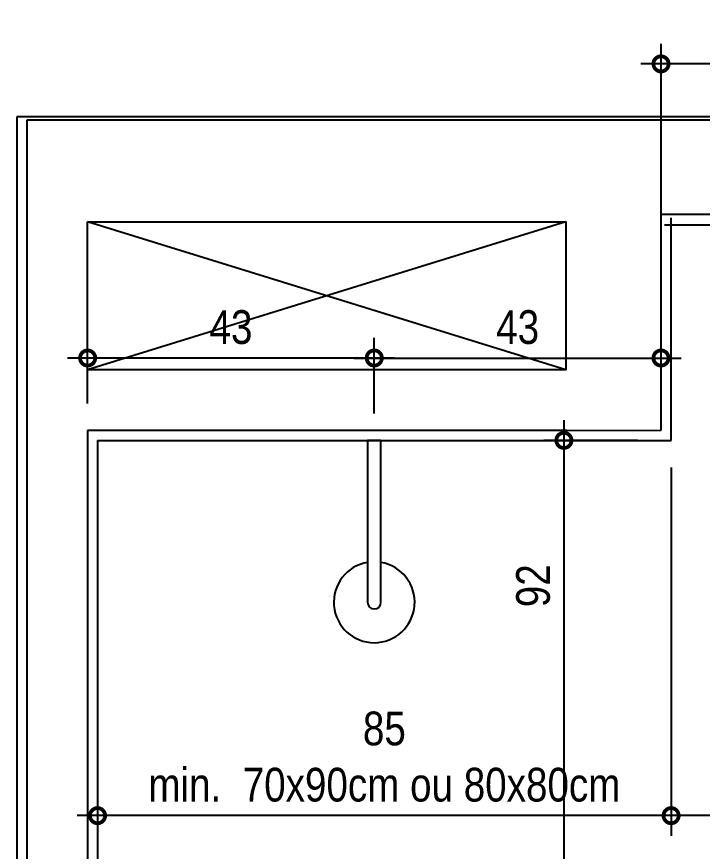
# Model space of a CAD drawing. Header units: metres. Extents: x 3 to 168, y -142 to 28.
# Drawn here: x 56.373 to 57.39, y -95.931 to -94.693 of the extents above; entities that cross this region are included whole.
import ezdxf

# ---------------------------------------------------------------- set-up
doc = ezdxf.new("R2010")
doc.units = ezdxf.units.M
for name, color, linetype in [('ARQ-ALV ACAB', 4, 'Continuous'), ('ARQ-ALV OSSO', 5, 'Continuous'), ('ARQ-DIM', 2, 'Continuous'), ('ARQ-HID', 2, 'Continuous'), ('ARQ-SIM', 1, 'Continuous')]:
    doc.layers.add(name, color=color, linetype=linetype)
doc.styles.add('Adesa', font='ARIALN.TTF')
doc.dimstyles.new('ADESA 1-0025', dxfattribs={"dimtxt": 0.05, "dimasz": 0.045, "dimexe": 0.03, "dimexo": 0.04, "dimgap": 0.02, "dimtad": 1, "dimtoh": 1, "dimdec": 0, "dimlfac": 100, "dimzin": 4, "dimtxsty": 'Adesa', "dimblk": 'DOTSMALL', "dimcen": 1, "dimdle": 0.03, "dimclrd": 1, "dimclre": 1, "dimclrt": 256, "dimazin": 1, "dimtm": 1e-09, "dimtfac": 1, "dimtdec": 0, "dimtix": 1, "dimtmove": 2, "dimatfit": 0, "dimldrblk": 'DOTSMALL', "dimfxl": 0.8, "dimtvp": 2, "dimtolj": 1, "dimtzin": 0, "dimarcsym": 0})

# ---------------------------------------------------------------- blocks, each defined once
blk = doc.blocks.new('_DotSmall')
at = {"color": 0, "linetype": 'ByBlock', "const_width": 0.5}
blk.add_lwpolyline([(-0.0625, 0, 1), (0.0625, 0, 1)], format="xyb", close=True, dxfattribs=at)
blk = doc.blocks.new('*D242')
at = {"layer": 'ARQ-DIM', "color": 1, "lineweight": -2, "transparency": 16777216}
for p, q in [((57.329, -95.0406), (57.329, -94.733)), ((57.7662, -95.0505), (57.7662, -94.733)), ((57.7962, -94.763), (57.299, -94.763))]:
    blk.add_line(p, q, dxfattribs=at)
at = {"layer": 'Defpoints', "color": 0, "transparency": 16777216}
for p in [(57.329, -94.763), (57.329, -95.0806), (57.7662, -95.0905, 0)]:
    blk.add_point(p, dxfattribs=at)
at = {"layer": 'ARQ-DIM', "color": 1, "lineweight": -2, "transparency": 16777216, "xscale": 0.045, "yscale": 0.045, "zscale": 0.045, "rotation": 180}
blk.add_blockref('_DotSmall', (57.329, -94.763), dxfattribs=at)
at = {"layer": 'ARQ-DIM', "color": 1, "lineweight": -2, "transparency": 16777216, "xscale": 0.045, "yscale": 0.045, "zscale": 0.045}
blk.add_blockref('_DotSmall', (57.7662, -94.763), dxfattribs=at)
at = {"layer": 'ARQ-DIM', "transparency": 16777216, "insert": (57.5476, -94.718), "char_height": 0.05, "attachment_point": 5, "style": 'Adesa'}
blk.add_mtext('\\A1;44', dxfattribs=at)
blk = doc.blocks.new('*D239')
at = {"layer": 'ARQ-DIM', "color": 1, "lineweight": -2, "transparency": 16777216}
for p, q in [((58.2229, -95.4415), (58.2229, -95.9082)), ((57.344, -95.6614), (57.344, -95.9082)), ((58.2529, -95.8782), (57.314, -95.8782))]:
    blk.add_line(p, q, dxfattribs=at)
at = {"layer": 'Defpoints', "color": 0, "transparency": 16777216}
for p in [(58.2229, -95.4015), (57.344, -95.6214, 0), (57.344, -95.8782)]:
    blk.add_point(p, dxfattribs=at)
at = {"layer": 'ARQ-DIM', "color": 1, "lineweight": -2, "transparency": 16777216, "xscale": 0.045, "yscale": 0.045, "zscale": 0.045, "rotation": 180}
blk.add_blockref('_DotSmall', (57.344, -95.8782), dxfattribs=at)
at = {"layer": 'ARQ-DIM', "color": 1, "lineweight": -2, "transparency": 16777216, "xscale": 0.045, "yscale": 0.045, "zscale": 0.045}
blk.add_blockref('_DotSmall', (58.2229, -95.8782), dxfattribs=at)
at = {"layer": 'ARQ-DIM', "transparency": 16777216, "insert": (57.7835, -95.7908), "char_height": 0.05, "attachment_point": 5, "style": 'Adesa'}
blk.add_mtext('\\A1;88\\Pmín. 60cm', dxfattribs=at)
blk = doc.blocks.new('CHUVEIRO')
at = {"ltscale": 0.025}
blk.add_lwpolyline([(-0.01, -0.24, 1), (0.01, -0.24), (0.01, 0), (-0.01, 0)], format="xyb", close=True, dxfattribs=at)
blk.add_arc((0, -0.24), 0.06, 99.5942, 80.4061, dxfattribs=at)
blk = doc.blocks.new('*D243')
at = {"layer": 'ARQ-DIM', "color": 1, "lineweight": -2, "transparency": 16777216}
for p, q in [((57.344, -95.3615), (57.344, -95.9082)), ((56.4929, -95.5821), (56.4929, -95.9082)), ((57.374, -95.8782), (56.4629, -95.8782))]:
    blk.add_line(p, q, dxfattribs=at)
at = {"layer": 'Defpoints', "color": 0, "transparency": 16777216}
for p in [(57.344, -95.3215, 0), (56.4929, -95.5421, 0), (56.4929, -95.8782)]:
    blk.add_point(p, dxfattribs=at)
at = {"layer": 'ARQ-DIM', "color": 1, "lineweight": -2, "transparency": 16777216, "xscale": 0.045, "yscale": 0.045, "zscale": 0.045, "rotation": 180}
blk.add_blockref('_DotSmall', (56.4929, -95.8782), dxfattribs=at)
at = {"layer": 'ARQ-DIM', "color": 1, "lineweight": -2, "transparency": 16777216, "xscale": 0.045, "yscale": 0.045, "zscale": 0.045}
blk.add_blockref('_DotSmall', (57.344, -95.8782), dxfattribs=at)
at = {"layer": 'ARQ-DIM', "transparency": 16777216, "insert": (56.9185, -95.7909), "char_height": 0.05, "attachment_point": 5, "style": 'Adesa'}
blk.add_mtext('\\A1;85\\Pmin.  70x90cm ou 80x80cm', dxfattribs=at)
blk = doc.blocks.new('*D244')
at = {"layer": 'ARQ-DIM', "color": 1, "lineweight": -2, "transparency": 16777216}
for p, q in [((57.1849, -95.2915), (57.1849, -96.2711)), ((57.294, -95.3215), (57.1549, -95.3215)), ((57.294, -96.2411), (57.1549, -96.2411))]:
    blk.add_line(p, q, dxfattribs=at)
at = {"layer": 'Defpoints', "color": 0, "transparency": 16777216}
for p in [(57.334, -95.3215, 0), (57.1849, -96.2411), (57.334, -96.2411)]:
    blk.add_point(p, dxfattribs=at)
at = {"layer": 'ARQ-DIM', "color": 1, "lineweight": -2, "transparency": 16777216, "xscale": 0.045, "yscale": 0.045, "zscale": 0.045}
for p, rotation in [((57.1849, -95.3215), 90), ((57.1849, -96.2411), 270)]:
    blk.add_blockref('_DotSmall', p, dxfattribs=dict(at, rotation=rotation))
at = {"layer": 'ARQ-DIM', "transparency": 16777216, "insert": (57.1394, -95.5371), "char_height": 0.05, "attachment_point": 5, "rotation": 90, "style": 'Adesa'}
blk.add_mtext('\\A1;92', dxfattribs=at)
blk = doc.blocks.new('*D246')
at = {"layer": 'ARQ-DIM', "color": 1, "lineweight": -2, "transparency": 16777216}
for p, q in [((56.9035, -95.2816), (56.9035, -95.1693)), ((57.329, -95.2665), (57.329, -95.1693)), ((56.8735, -95.1993), (57.359, -95.1993))]:
    blk.add_line(p, q, dxfattribs=at)
at = {"layer": 'Defpoints', "color": 0, "transparency": 16777216}
for p in [(57.329, -95.1993), (57.329, -95.3065, 0), (56.9035, -95.3216, 0)]:
    blk.add_point(p, dxfattribs=at)
at = {"layer": 'ARQ-DIM', "color": 1, "lineweight": -2, "transparency": 16777216, "xscale": 0.045, "yscale": 0.045, "zscale": 0.045, "rotation": 180}
blk.add_blockref('_DotSmall', (56.9035, -95.1993), dxfattribs=at)
at = {"layer": 'ARQ-DIM', "color": 1, "lineweight": -2, "transparency": 16777216, "xscale": 0.045, "yscale": 0.045, "zscale": 0.045}
blk.add_blockref('_DotSmall', (57.329, -95.1993), dxfattribs=at)
at = {"layer": 'ARQ-DIM', "transparency": 16777216, "insert": (57.1163, -95.1537), "char_height": 0.05, "attachment_point": 5, "style": 'Adesa'}
blk.add_mtext('\\A1;43', dxfattribs=at)
blk = doc.blocks.new('*D247')
at = {"layer": 'ARQ-DIM', "color": 1, "lineweight": -2, "transparency": 16777216}
for p, q in [((56.4782, -95.2666), (56.4782, -95.1693)), ((56.9035, -95.2816), (56.9035, -95.1693)), ((56.9335, -95.1993), (56.4482, -95.1993))]:
    blk.add_line(p, q, dxfattribs=at)
at = {"layer": 'Defpoints', "color": 0, "transparency": 16777216}
for p in [(56.4782, -95.1993), (56.4782, -95.3066), (56.9035, -95.3216, 0)]:
    blk.add_point(p, dxfattribs=at)
at = {"layer": 'ARQ-DIM', "color": 1, "lineweight": -2, "transparency": 16777216, "xscale": 0.045, "yscale": 0.045, "zscale": 0.045, "rotation": 180}
blk.add_blockref('_DotSmall', (56.4782, -95.1993), dxfattribs=at)
at = {"layer": 'ARQ-DIM', "color": 1, "lineweight": -2, "transparency": 16777216, "xscale": 0.045, "yscale": 0.045, "zscale": 0.045}
blk.add_blockref('_DotSmall', (56.9035, -95.1993), dxfattribs=at)
at = {"layer": 'ARQ-DIM', "transparency": 16777216, "insert": (56.6909, -95.1537), "char_height": 0.05, "attachment_point": 5, "style": 'Adesa'}
blk.add_mtext('\\A1;43', dxfattribs=at)
blk = doc.blocks.new('AREAS MOLHADAS')
at = {"layer": 'ARQ-ALV ACAB'}
for p, q in [((59.5881, -94.8415), (56.373, -94.8415)), ((57.334, -95.0015), (59.2229, -95.0015))]:
    blk.add_line(p, q, dxfattribs=at)
for points in [[(56.373, -94.8415), (56.3729, -96.2413)], [(56.4929, -95.3216), (56.4929, -96.2413)]]:
    blk.add_lwpolyline(points, dxfattribs=at)
at = {"layer": 'ARQ-ALV ACAB', "elevation": 0}
for points in [[(57.344, -95.3215), (57.344, -94.9915)], [(56.4929, -95.3216), (57.344, -95.3215)]]:
    blk.add_lwpolyline(points, dxfattribs=at)
at = {"layer": 'ARQ-ALV OSSO'}
blk.add_line((59.2378, -94.9865), (57.329, -94.9865), dxfattribs=at)
for points in [[(56.388, -94.8465), (56.3879, -96.2563)], [(56.4782, -95.3066), (56.4779, -96.2561)]]:
    blk.add_lwpolyline(points, dxfattribs=at)
at = {"layer": 'ARQ-ALV OSSO', "elevation": 0}
for points in [[(59.2378, -94.8465), (56.388, -94.8465)], [(57.329, -95.3065), (57.329, -94.9865)], [(57.1893, -95.3066), (56.4782, -95.3066)], [(57.1893, -95.3066), (57.329, -95.3065)]]:
    blk.add_lwpolyline(points, dxfattribs=at)
for points in [[(56.4779, -94.9973), (57.1879, -94.9972), (57.1879, -95.2166), (56.4779, -95.2166)], [(57.0485, -95.2166), (57.0485, -95.2166)]]:
    blk.add_lwpolyline(points, close=True, dxfattribs=at)
at = {"layer": 'ARQ-SIM', "elevation": 0}
blk.add_lwpolyline([(57.1879, -95.2166), (56.4779, -94.9972)], dxfattribs=at)
at = {"layer": 'ARQ-SIM'}
blk.add_lwpolyline([(57.188, -94.9972), (56.4779, -95.2166)], dxfattribs=at)
at = {"layer": 'ARQ-HID', "lineweight": -2}
blk.add_blockref('CHUVEIRO', (56.9035, -95.3216, 0), dxfattribs=at)
at = {"layer": 'ARQ-DIM'}
for base, p1, p2, picture, middle in [((57.329, -94.763), (57.7662, -95.0905, 0), (57.329, -95.0806), '*D242', (57.5476, -94.718)), ((56.4782, -95.1993), (56.9035, -95.3216, 0), (56.4782, -95.3066), '*D247', (56.6909, -95.1537)), ((57.329, -95.1993), (56.9035, -95.3216, 0), (57.329, -95.3065, 0), '*D246', (57.1163, -95.1537))]:
    dim = blk.add_linear_dim(base=base, p1=p1, p2=p2, dimstyle='ADESA 1-0025', dxfattribs=at)
    dim.commit()
    dim.dimension.update_dxf_attribs({"geometry": picture, "text_midpoint": middle})
dim = blk.add_linear_dim(base=(57.1849, -96.2411), p1=(57.334, -95.3215, 0), p2=(57.334, -96.2411), angle=90, dimstyle='ADESA 1-0025', dxfattribs=at)
dim.commit()
dim.dimension.update_dxf_attribs({"geometry": '*D244', "text_midpoint": (57.1394, -95.5371), "dimtype": 128})
dim = blk.add_linear_dim(base=(56.4929, -95.8782, 0), p1=(57.344, -95.3215, 0), p2=(56.4929, -95.5421), angle=180, text='<>\\Pmin.  70x90cm ou 80x80cm', dimstyle='ADESA 1-0025', dxfattribs=at)
dim.commit()
dim.dimension.update_dxf_attribs({"geometry": '*D243', "text_midpoint": (56.9185, -95.7909, 0)})
dim = blk.add_linear_dim(base=(57.344, -95.8782), p1=(58.2229, -95.4015), p2=(57.344, -95.6214, 0), text='<>\\Pmín. 60cm', dimstyle='ADESA 1-0025', dxfattribs=at)
dim.commit()
dim.dimension.update_dxf_attribs({"geometry": '*D239', "text_midpoint": (57.7835, -95.7908)})

msp = doc.modelspace()

# ---------------------------------------------------------------- block references
msp.add_blockref('AREAS MOLHADAS', (0, 0))

doc.saveas('drawing.dxf')
